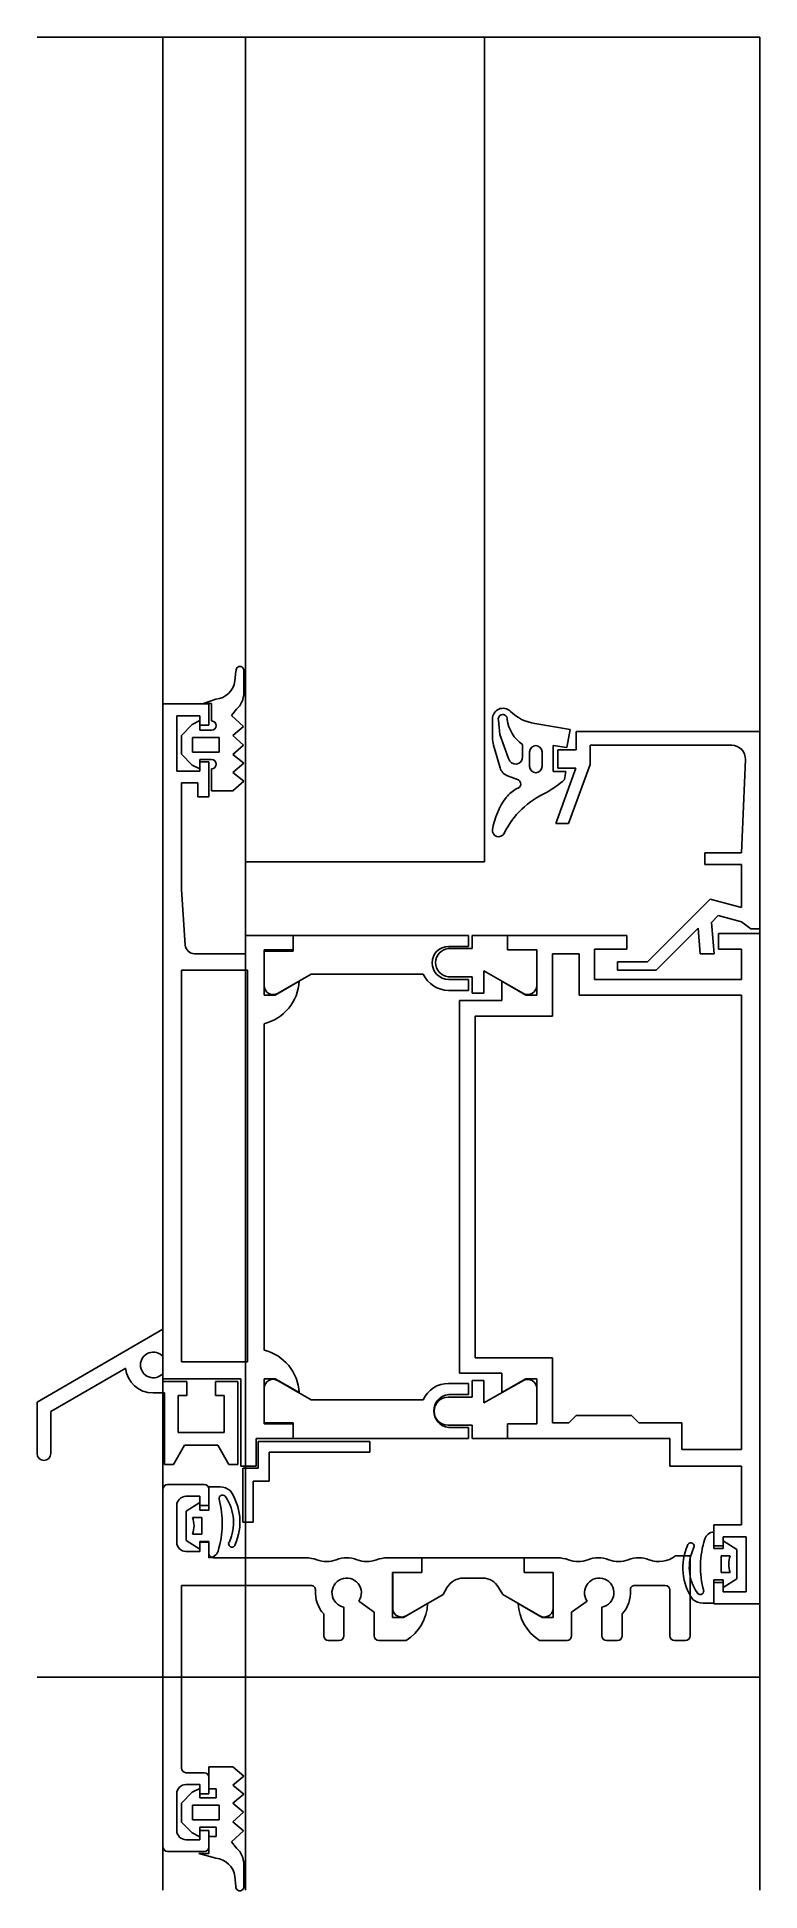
# Model space of a CAD drawing. Extents: x -23 to 56, y -23 to 179.
import ezdxf

# ---------------------------------------------------------------- set-up
doc = ezdxf.new("R2010")
doc.units = 0
doc.layers.get('0').update_dxf_attribs({"linetype": 'CONTINUOUS'})

msp = doc.modelspace()

# ---------------------------------------------------------------- linework, layer by layer
at = {"linetype": 'CONTINUOUS'}
for p, q in [((56, 178.64), (-22.71, 178.64)), ((-9, 178.64), (-9, -23.21)), ((-9, 106), (-9, 178.64)), ((0, -23.21), (0, 178.64)), ((0, 178.64), (0, 88.8)), ((26, 88.8), (26, 178.64)), ((56, -23.21), (56, 178.64)), ((56, 103), (56, 178.64)), ((-1.05, 109.59), (-1.18, 108.51)), ((-0.2, 107.2), (-0.2, 109.59)), ((-4, 106), (-9, 106)), ((-9, 106), (-9, 32.5)), ((-3.24, 106.53), (-4.6, 106.05)), ((-4.6, 106.05), (-3.7, 106.05)), ((-4, 103.7), (-4, 106)), ((-3.7, 106.05), (-3.7, 104.15)), ((-1.54, 104.75), (-0.98, 105.43)), ((-7.5, 98.7), (-7.5, 104.7)), ((-7.5, 104.7), (-5, 104.7)), ((-5.81, 103.77), (-7, 102.58)), ((-5, 104.2), (-5.81, 103.77)), ((-5, 104.7), (-5, 103.7)), ((-5, 103.15), (-5, 104.2)), ((-5, 103.7), (-4, 103.7)), ((-3.7, 103.15), (-5, 103.15)), ((-0.22, 103.55), (-1.54, 104.75)), ((-1.39, 102.56), (-0.22, 103.55)), ((26.87, 104.38), (26.87, 102.34)), ((27.67, 102.67), (27.53, 104.23)), ((35.34, 103.23), (31.49, 103.86)), ((34.96, 101.25), (35.34, 103.23)), ((56, 103), (36, 103)), ((36, 103), (36, 101)), ((56, 81.5), (56, 103)), ((-7, 102.58), (-7, 100.53)), ((-5.8, 102.35), (-2.9, 102.35)), ((-5.8, 100.75), (-5.8, 102.35)), ((-2.9, 102.35), (-2.9, 100.75)), ((-0.22, 101.5), (-1.39, 102.56)), ((-1.38, 100.51), (-0.22, 101.5)), ((26.99, 101.53), (27.71, 99.05)), ((28.64, 100.06), (27.67, 102.67)), ((30.16, 101.6), (30.16, 100.29)), ((33.5, 98.63), (33.5, 101.48)), ((33.5, 101.48), (34.96, 101.25)), ((36, 101), (34, 101)), ((34, 101), (34, 99)), ((37.5, 99.4), (37.5, 101.5)), ((37.5, 101.5), (52.94, 101.5)), ((-7, 100.53), (-5.81, 99.33)), ((-5.81, 99.33), (-5, 98.94)), ((-2.9, 100.75), (-5.8, 100.75)), ((-5, 98.94), (-5, 99.95)), ((-5, 99.95), (-3.7, 99.95)), ((-4, 99.7), (-5, 99.7)), ((-5, 99.7), (-5, 98.7)), ((-4, 95.9), (-4, 99.7)), ((-3.7, 98.95), (-3.7, 96.55)), ((-1.39, 98.55), (-0.21, 99.55)), ((-0.21, 99.55), (-1.38, 100.51)), ((30.92, 99.19), (30.92, 100.79)), ((32.28, 100.79), (32.28, 99.19)), ((35.97, 99), (33.79, 93)), ((34, 99), (35.97, 99)), ((35.17, 93), (37.5, 99.4)), ((54.43, 99.94), (54, 89.8)), ((-5, 98.7), (-7.5, 98.7)), ((-7, 85.8), (-7, 97.4)), ((-7, 97.4), (-5.2, 97.4)), ((-5.2, 97.4), (-5.2, 95.9)), ((-1.4, 96.55), (-0.19, 97.58)), ((-0.19, 97.58), (-1.39, 98.55)), ((28.53, 98.17), (29.59, 97.77)), ((34.88, 98.63), (33.5, 98.63)), ((34.72, 97.77), (34.88, 98.63)), ((-5.2, 95.9), (-4, 95.9)), ((-3.7, 96.55), (-1.4, 96.55)), ((33.79, 93), (35.17, 93)), ((54, 89.8), (50.01, 89.8)), ((50.01, 89.8), (50.01, 88.5)), ((0, 88.8), (26, 88.8)), ((50.01, 88.5), (54, 88.5)), ((54, 88.5), (54, 83.82)), ((-6.57, 79.73), (-7, 85.8)), ((50.6, 84.73), (43.76, 77.9)), ((54, 83.82), (50.6, 84.73)), ((50.72, 82.21), (51.46, 82.95)), ((51.46, 82.95), (54, 82.27)), ((5.18, 80.8), (0, 80.8)), ((0, 80.8), (0, 78.8)), ((5.18, 79.22), (5.18, 80.8)), ((24.25, 80.8), (5.18, 80.8)), ((5.18, 80.8), (5.18, 79.08)), ((24.25, 79.6), (24.25, 80.8)), ((28.52, 80.8), (24.65, 80.8)), ((24.65, 80.8), (24.65, 79.36)), ((28.52, 79.22), (28.52, 80.8)), ((41.5, 80.8), (28.52, 80.8)), ((28.52, 80.8), (28.52, 79.22)), ((41.5, 79.3), (41.5, 80.8)), ((44.7, 77), (49.28, 81.59)), ((49.28, 81.59), (49.51, 78.8)), ((51.02, 78.8), (50.72, 82.21)), ((56, 81), (51.5, 81)), ((51.5, 81), (51.5, 79.3)), ((54, 82.27), (55, 81.5)), ((55, 81.5), (56, 81.5)), ((56, 8), (56, 81)), ((0, 78.8), (-5.57, 78.8)), ((2, 74.3), (2, 79.22)), ((2, 79.22), (5.18, 79.22)), ((5.18, 79.08), (2, 79.08)), ((2, 79.08), (2, 75.34)), ((24.65, 79.36), (22.05, 79.36)), ((22.11, 79.6), (24.25, 79.6)), ((31.7, 79.22), (28.52, 79.22)), ((28.52, 79.22), (31.7, 79.22)), ((31.7, 75.34), (31.7, 79.22)), ((31.7, 79.22), (31.7, 74.3)), ((33.4, 72), (33.4, 78.8)), ((33.4, 78.8), (36.3, 78.8)), ((36.3, 78.8), (36.3, 74.3)), ((38, 76), (38, 79.3)), ((38, 79.3), (41.5, 79.3)), ((49.51, 78.8), (51.02, 78.8)), ((51.5, 79.3), (54, 79.3)), ((54, 79.3), (54, 76)), ((-7, 34.34), (-7, 77)), ((-7, 77), (0.2, 77)), ((0.2, 77), (0.2, 34.34)), ((25.95, 74.5), (25.95, 76.93)), ((25.95, 76.93), (30.25, 74.46)), ((43.76, 77.9), (40.5, 77.9)), ((40.5, 77.9), (40.5, 77)), ((40.5, 77), (44.7, 77)), ((5.82, 75.81), (3.2, 74.3)), ((3.54, 74.51), (7.14, 76.59)), ((7.14, 76.59), (19.34, 76.59)), ((22.05, 76.3), (24.65, 76.3)), ((22.1, 74.8), (24.25, 74.8)), ((24.25, 76), (22.11, 76)), ((24.25, 74.8), (24.25, 76)), ((24.65, 76.3), (24.65, 74.5)), ((30.5, 74.3), (27.9, 75.8)), ((27.9, 75.8), (27.9, 73.7)), ((54, 76), (38, 76)), ((3.2, 74.3), (2, 74.3)), ((27.9, 73.7), (23.3, 73.7)), ((23.3, 73.7), (23.3, 33.1)), ((24.65, 74.5), (25.95, 74.5)), ((31.7, 74.3), (30.5, 74.3)), ((36.3, 74.3), (54, 74.3)), ((54, 74.3), (54, 24.8)), ((2, 35.62), (2, 71.18)), ((25, 34.8), (25, 72)), ((25, 72), (33.4, 72)), ((-9, 37.89), (-22.71, 29.97)), ((-9, 34.94), (-9, 37.89)), ((0.2, 34.34), (-7, 34.34)), ((33.4, 34.8), (25, 34.8)), ((33.4, 27.7), (33.4, 34.8)), ((-21.21, 28.95), (-13.06, 33.66)), ((-9, 32.19), (-9, 33.08)), ((-9, 32.5), (-0.53, 32.5)), ((-0.53, 32.5), (-0.53, 23)), ((2.01, 27.58), (2.01, 32.5)), ((2.01, 32.5), (3.2, 32.5)), ((3.2, 32.5), (5.82, 30.99)), ((23.3, 33.1), (27.9, 33.1)), ((30.25, 32.33), (25.95, 29.87)), ((27.9, 33.1), (27.9, 31)), ((27.9, 31), (30.5, 32.5)), ((30.5, 32.5), (31.7, 32.5)), ((31.7, 32.5), (31.7, 27.58)), ((-10.08, 30.96), (-8.84, 30.96)), ((-6.41, 32.19), (-9, 32.19)), ((-8.84, 30.96), (-8.84, 23.16)), ((-7.34, 26.66), (-7.34, 30.69)), ((-7.34, 30.69), (-6.41, 30.69)), ((-6.41, 30.69), (-6.41, 32.19)), ((-0.84, 32.19), (-3.27, 32.19)), ((-3.27, 32.19), (-3.27, 30.69)), ((-3.27, 30.69), (-2.34, 30.69)), ((-2.34, 30.69), (-2.34, 26.66)), ((-0.84, 23.16), (-0.84, 32.19)), ((2, 31.46), (2, 27.72)), ((7.14, 30.21), (3.54, 32.29)), ((24.65, 30.5), (22.05, 30.5)), ((24.25, 32), (22.1, 32)), ((22.11, 30.8), (24.25, 30.8)), ((24.25, 30.8), (24.25, 32)), ((25.95, 32.3), (24.65, 32.3)), ((24.65, 32.3), (24.65, 30.5)), ((25.95, 29.87), (25.95, 32.3)), ((31.7, 27.58), (31.7, 31.46)), ((-22.71, 29.97), (-22.71, 24.36)), ((-21.21, 24.36), (-21.21, 28.95)), ((19.34, 30.21), (7.14, 30.21)), ((36, 28.5), (35.2, 27.7)), ((42, 28.5), (36, 28.5)), ((42.8, 27.7), (42, 28.5)), ((-2.34, 26.66), (-7.34, 26.66)), ((2, 27.72), (5.18, 27.72)), ((5.18, 27.58), (2.01, 27.58)), ((5.18, 27.72), (5.18, 26)), ((5.18, 26), (5.18, 27.58)), ((22.05, 27.44), (24.65, 27.44)), ((24.25, 27.2), (22.11, 27.2)), ((24.25, 26), (24.25, 27.2)), ((24.65, 27.44), (24.65, 26)), ((31.7, 27.58), (28.52, 27.58)), ((28.52, 27.58), (28.52, 26)), ((28.52, 26), (28.52, 27.58)), ((28.52, 27.58), (31.7, 27.58)), ((35.2, 27.7), (33.4, 27.7)), ((47.5, 27.7), (42.8, 27.7)), ((47.5, 24.8), (47.5, 27.7)), ((-7.84, 23.16), (-6.64, 25.26)), ((-6.64, 25.26), (-3.04, 25.26)), ((-3.04, 25.26), (-1.84, 23.16)), ((1.16, 23), (1.16, 26)), ((1.16, 26), (5.18, 26)), ((1.35, 25.68), (1.35, 22.75)), ((13.51, 25.68), (1.35, 25.68)), ((2.55, 21.35), (2.55, 24.5)), ((2.55, 24.5), (13.51, 24.5)), ((5.18, 26), (24.25, 26)), ((13.51, 24.5), (13.51, 25.68)), ((24.65, 26), (28.52, 26)), ((28.52, 26), (46.2, 26)), ((46.2, 26), (46.2, 23)), ((54, 24.8), (47.5, 24.8)), ((-8.84, 23.16), (-7.84, 23.16)), ((-1.84, 23.16), (-0.84, 23.16)), ((-0.53, 23), (1.16, 23)), ((1.35, 22.75), (-0.31, 22.75)), ((-0.31, 22.75), (-0.31, 16.9)), ((46.2, 23), (54, 23)), ((54, 23), (54, 16.6)), ((-9, 20.5), (-9, -18.5)), ((-4.5, 21), (-8.5, 21)), ((-2.78, 20.73), (-4, 20.73)), ((-4, 20.73), (-4, 18.19)), ((-4, 18.7), (-4, 20.5)), ((0.83, 16.9), (0.83, 21.35)), ((0.83, 21.35), (2.55, 21.35)), ((-7.5, 14.7), (-7.5, 18.7)), ((-6.5, 19.7), (-5, 19.7)), ((-5, 19.02), (-6.48, 18.08)), ((-5, 19.7), (-5, 18.7)), ((-5, 18.19), (-5, 19.02)), ((-5, 18.7), (-4, 18.7)), ((-4, 18.19), (-5, 18.19)), ((-6.48, 18.08), (-6.48, 14.89)), ((-5.78, 17.39), (-4.78, 17.39)), ((-4.78, 17.39), (-4.78, 15.59)), ((-0.31, 16.9), (0.83, 16.9)), ((54, 16.6), (51, 16.6)), ((51, 16.6), (51, 14.3)), ((-6.48, 14.89), (-5, 13.95)), ((-4.78, 15.59), (-5.78, 15.59)), ((-5, 13.95), (-5, 14.78)), ((-5, 14.78), (-4, 14.78)), ((-4, 14.7), (-5, 14.7)), ((-5, 14.7), (-5, 13.7)), ((-4, 14.78), (-4, 13.01)), ((-4, 13.5), (-4, 14.7)), ((50.99, 14.02), (50.99, 15.79)), ((51, 14.3), (52, 14.3)), ((53.47, 13.91), (51.99, 14.85)), ((51.99, 14.85), (51.99, 14.02)), ((52, 14.3), (52, 15.3)), ((52, 15.3), (54.5, 15.3)), ((54.5, 15.3), (54.5, 9.3)), ((-5, 13.7), (-6.5, 13.7)), ((6.56, 13), (-3.5, 13)), ((19.18, 13), (15.44, 13)), ((19.18, 11.41), (19.18, 13)), ((19.18, 13), (19.18, 11.41)), ((30.32, 13), (19.18, 13)), ((33.96, 13), (30.32, 13)), ((30.32, 13), (30.32, 11.41)), ((30.32, 11.41), (30.32, 13)), ((48.4, 13.21), (46.81, 13.21)), ((48.4, 4.5), (48.4, 13.21)), ((51.99, 14.02), (50.99, 14.02)), ((51.77, 11.41), (51.77, 13.21)), ((51.77, 13.21), (52.77, 13.21)), ((53.47, 10.72), (53.47, 13.91)), ((16, 6.5), (16, 11.41)), ((16, 11.41), (19.18, 11.41)), ((19.18, 11.41), (16.01, 11.41)), ((16.01, 11.41), (16.01, 7.41)), ((23.7, 10.8), (25.8, 10.8)), ((30.32, 11.41), (33.5, 11.41)), ((33.49, 11.41), (30.32, 11.41)), ((33.49, 7.41), (33.49, 11.41)), ((33.5, 11.41), (33.5, 6.5)), ((50.99, 8.07), (50.99, 10.61)), ((50.99, 10.61), (51.99, 10.61)), ((52, 10.3), (51, 10.3)), ((51, 10.3), (51, 8)), ((52.77, 11.41), (51.77, 11.41)), ((51.99, 9.78), (53.47, 10.72)), ((51.99, 10.61), (51.99, 9.78)), ((52, 9.3), (52, 10.3)), ((-7, -9.9), (-7, 10)), ((-7, 10), (7.11, 10)), ((12.31, 8.28), (14, 7.1)), ((17.54, 6.71), (21.52, 9.01)), ((21.52, 9.01), (21.96, 9.79)), ((27.54, 9.78), (27.99, 9.01)), ((27.99, 9.01), (31.96, 6.71)), ((35.5, 7.1), (37.19, 8.28)), ((42.39, 10), (45.7, 10)), ((46.2, 9.5), (46.2, 4.5)), ((54.5, 9.3), (52, 9.3)), ((8.5, 6.9), (8.5, 4.5)), ((10.7, 4.5), (10.7, 7.63)), ((14, 7.1), (14, 4.5)), ((17.2, 6.5), (16, 6.5)), ((19.82, 8.01), (17.2, 6.5)), ((32.3, 6.5), (29.68, 8.01)), ((33.5, 6.5), (32.3, 6.5)), ((35.5, 4.5), (35.5, 7.1)), ((38.8, 7.63), (38.8, 4.5)), ((41, 4.5), (41, 6.9)), ((49.77, 8.07), (50.99, 8.07)), ((51, 8), (56, 8)), ((9, 4), (10.2, 4)), ((14.5, 4), (17.5, 4)), ((32, 4), (35, 4)), ((39.3, 4), (40.5, 4)), ((46.7, 4), (47.9, 4)), ((-22.71, 0), (56, 0)), ((-4, -9.75), (-4, -12.15)), ((-1.4, -9.75), (-4, -9.75)), ((-0.19, -10.78), (-1.4, -9.75)), ((-4.5, -10.4), (-6.5, -10.4)), ((-6.5, -11.7), (-5, -11.7)), ((-5, -11.7), (-5, -12.7)), ((-4, -12.7), (-4, -10.9)), ((-1.39, -11.75), (-0.19, -10.78)), ((-0.21, -12.75), (-1.39, -11.75)), ((-7.5, -16.7), (-7.5, -12.7)), ((-5.81, -12.53), (-7, -13.73)), ((-7, -13.73), (-7, -15.78)), ((-5, -12.14), (-5.81, -12.53)), ((-5.8, -15.55), (-5.8, -13.95)), ((-5.8, -13.95), (-2.9, -13.95)), ((-5, -13.15), (-5, -12.14)), ((-5, -12.7), (-4, -12.7)), ((-3.2, -13.15), (-5, -13.15)), ((-4, -12.15), (-3.2, -12.15)), ((-3.2, -12.15), (-3.2, -13.15)), ((-2.9, -13.95), (-2.9, -15.55)), ((-1.38, -13.71), (-0.21, -12.75)), ((-0.22, -14.7), (-1.38, -13.71)), ((-7, -15.78), (-5.81, -16.97)), ((-2.9, -15.55), (-5.8, -15.55)), ((-1.39, -15.75), (-0.22, -14.7)), ((-0.22, -16.75), (-1.39, -15.75)), ((-5, -17.7), (-6.5, -17.7)), ((-5.81, -16.97), (-5, -17.4)), ((-5, -17.4), (-5, -16.35)), ((-5, -16.35), (-3.2, -16.35)), ((-4, -16.7), (-5, -16.7)), ((-5, -16.7), (-5, -17.7)), ((-4, -18.5), (-4, -16.7)), ((-3.2, -17.35), (-4, -17.35)), ((-4, -17.35), (-4, -19.2)), ((-3.2, -16.35), (-3.2, -17.35)), ((-1.54, -17.95), (-0.22, -16.75)), ((-0.98, -18.63), (-1.54, -17.95)), ((-8.5, -19), (-4.5, -19)), ((-4, -19.2), (-5.08, -19.2)), ((-5.08, -19.2), (-3.24, -19.73)), ((-1.18, -21.71), (-1.05, -22.78)), ((-0.2, -22.79), (-0.2, -20.39))]:
    msp.add_line(p, q, dxfattribs=at)
for centre, radius, start, end in [((-0.62, 109.66), 0.43, 351.254, 188.746), ((-3.41, 108.77), 2.25, 274.4494, 353.2818), ((-2.6, 107.2), 2.4, 312.4541, 359.9818), ((28.02, 104.38), 1.15, 45.9203, 180.1928), ((32.31, 108.79), 5, 225.7691, 260.5869), ((-3.7, 103.65), 0.5, 270, 90), ((28, 104.36), 0.49, 355.0565, 195.6551), ((32.27, 104.77), 3.81, 186.7857, 236.3117), ((30.34, 102.44), 3.47, 181.6509, 195.203), ((31.6, 100.79), 0.68, 360, 180), ((52.93, 100), 1.5, 357.7066, 89.6639), ((-3.7, 99.45), 0.5, 270, 90), ((29.02, 99.45), 1.37, 196.9392, 249.018), ((29.39, 100.22), 0.77, 191.996, 5.213), ((31.6, 99.19), 0.68, 180, 0), ((29.46, 97.29), 0.5, 276.6501, 75.1787), ((26.6, 106.95), 12.26, 300.2378, 311.5018), ((34.61, 91.11), 7.82, 142.9111, 171.2035), ((36.68, 87.66), 9.54, 114.1962, 153.5325), ((31.78, 92.92), 4.48, 120.23, 139.4791), ((27.54, 92.21), 0.67, 171.7975, 332.9774), ((-5.57, 79.8), 1, 184.0138, 270.1405), ((22.11, 77.8), 1.8, 90, 270), ((22.23, 77.83), 1.54, 96.533, 263.467), ((0.83, 76.04), 5, 283.5881, 357.3629), ((3, 75.35), 1, 180.6659, 302.6882), ((22.12, 77.85), 3.05, 204.3996, 269.6695), ((30.7, 75.35), 1, 243.2509, 359.2559), ((-10.05, 34.01), 1.4, 41.6276, 318.3724), ((0.83, 30.76), 5, 2.6371, 76.4119), ((-10.08, 33.96), 3, 185.7391, 269.9052), ((3, 31.45), 1, 57.3118, 179.3341), ((30.7, 31.44), 1, 1.312, 116.7605), ((22.12, 28.95), 3.05, 90.3305, 155.6004), ((22.3, 29), 1.81, 96.0256, 263.9744), ((22.05, 28.97), 1.53, 90, 270), ((-21.96, 24.36), 0.75, 180, 0), ((-8.5, 20.5), 0.5, 90, 180), ((-4.5, 20.5), 0.5, 0, 90), ((-2.94, 18.57), 2.17, 54.8423, 85.7835), ((-6.64, 16.91), 6.02, 335.97, 34.7175), ((-6.5, 18.7), 1, 90, 180), ((-12.54, 16.77), 10, 342.37, 15.1966), ((-2.52, 19.46), 0.38, 20.497, 190.1461), ((-6.22, 16.84), 4.91, 334.8598, 34.1187), ((-8.24, 16.49), 2.62, 339.909, 20.091), ((-6.5, 14.7), 1, 180, 270), ((-1.49, 14.53), 0.361, 142.1122, 349.1349), ((53.63, 11.89), 6.02, 155.97, 214.7175), ((48.48, 14.27), 0.361, 322.1122, 169.1349), ((59.53, 12.03), 10, 162.37, 195.1966), ((50.97, 14.78), 1.01, 88.8918, 163.9163), ((-3.98, 14.02), 1.01, 268.8918, 343.9163), ((-3.5, 13.5), 0.5, 180, 270), ((6.54, 9.5), 3.5, 69.574, 89.6482), ((8.8, 15.6), 3, 249.7853, 290.7604), ((11, 9.75), 3.25, 69.4656, 110.5344), ((13.2, 15.6), 3, 249.2396, 290.2147), ((15.46, 9.5), 3.5, 90.3518, 110.426), ((33.94, 9.5), 3.5, 69.574, 89.6482), ((36.2, 15.6), 3, 249.7853, 290.7604), ((38.4, 9.75), 3.25, 69.4656, 110.5344), ((40.6, 15.6), 3, 249.3087, 290.6913), ((42.8, 9.75), 3.25, 69.4656, 110.5344), ((44.99, 15.6), 3, 249.4161, 307.2352), ((53.22, 11.97), 4.91, 154.9721, 214.2416), ((55.23, 12.31), 2.62, 159.909, 200.091), ((11, 9.2), 1.6, 324.8448, 259.1257), ((23.7, 8.8), 2, 89.9366, 150.3303), ((25.8, 8.8), 2, 29.3405, 89.9013), ((38.5, 9.2), 1.6, 280.8743, 215.1552), ((7.11, 9.5), 0.5, 355.4111, 90.1837), ((11, 9.2), 3.4, 175.6813, 222.6593), ((38.5, 9.2), 3.4, 317.3407, 4.3187), ((42.39, 9.5), 0.5, 89.8163, 184.5889), ((45.7, 9.5), 0.5, 0, 90), ((49.93, 10.23), 2.17, 234.8423, 265.7835), ((49.5, 9.38), 0.38, 206.0291, 5.0191), ((17, 7.55), 1, 188.1413, 302.689), ((14.82, 8.22), 5, 302.3496, 357.547), ((34.68, 8.22), 5, 182.453, 237.6504), ((32.5, 7.55), 1, 237.311, 351.8587), ((9, 4.5), 0.5, 180, 270), ((10.2, 4.5), 0.5, 270, 0), ((14.5, 4.5), 0.5, 180, 270), ((35, 4.5), 0.5, 270, 0), ((39.3, 4.5), 0.5, 180, 270), ((40.5, 4.5), 0.5, 270, 0), ((46.7, 4.5), 0.5, 180, 270), ((47.9, 4.5), 0.5, 270, 0), ((-6.5, -9.9), 0.5, 180, 270), ((-6.5, -12.7), 1, 90, 180), ((-4.5, -10.9), 0.5, 0, 90), ((-6.5, -16.7), 1, 180, 270), ((-8.5, -18.5), 0.5, 180, 270), ((-4.5, -18.5), 0.5, 270, 0), ((-3.41, -21.97), 2.25, 6.7182, 85.5506), ((-2.6, -20.4), 2.4, 0.2575, 47.5466), ((-0.63, -22.85), 0.43, 170.6058, 8.0462)]:
    msp.add_arc(centre, radius, start, end, dxfattribs=at)

doc.saveas('drawing.dxf')
